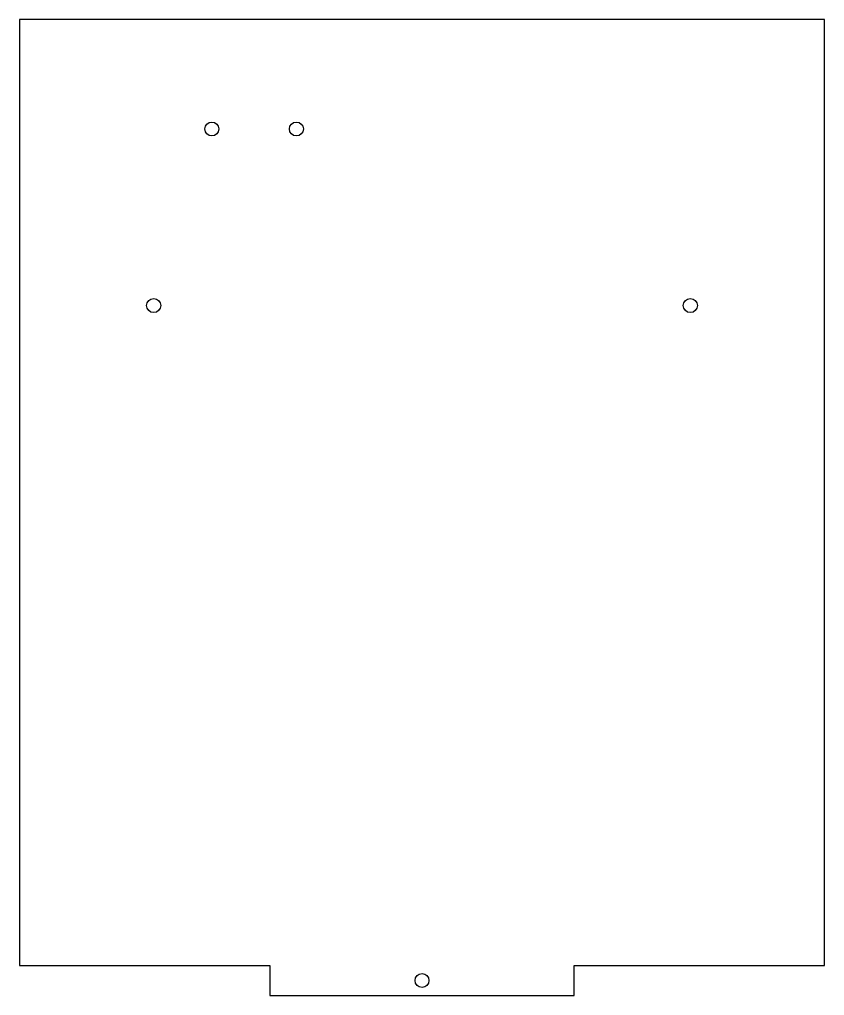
# Model space of a CAD drawing. Header units: millimetres. Extents: x -91 to 91, y 0 to 219.
import ezdxf

# ---------------------------------------------------------------- set-up
doc = ezdxf.new("R2010")
doc.units = ezdxf.units.MM

msp = doc.modelspace()

# ---------------------------------------------------------------- linework, layer by layer
msp.add_lwpolyline([(34.22, 6.72), (90.5, 6.72), (90.5, 219.32), (-90.5, 219.32), (-90.5, 6.72), (-34.22, 6.72), (-34.22, 0), (34.22, 0)], close=True)
for centre, radius in [((-47.25, 194.72), 1.57), ((-28.25, 194.72), 1.57), ((-60.33, 155.04), 1.58), ((60.33, 155.04), 1.58), ((0, 3.36), 1.57)]:
    msp.add_circle(centre, radius)

doc.saveas('drawing.dxf')
